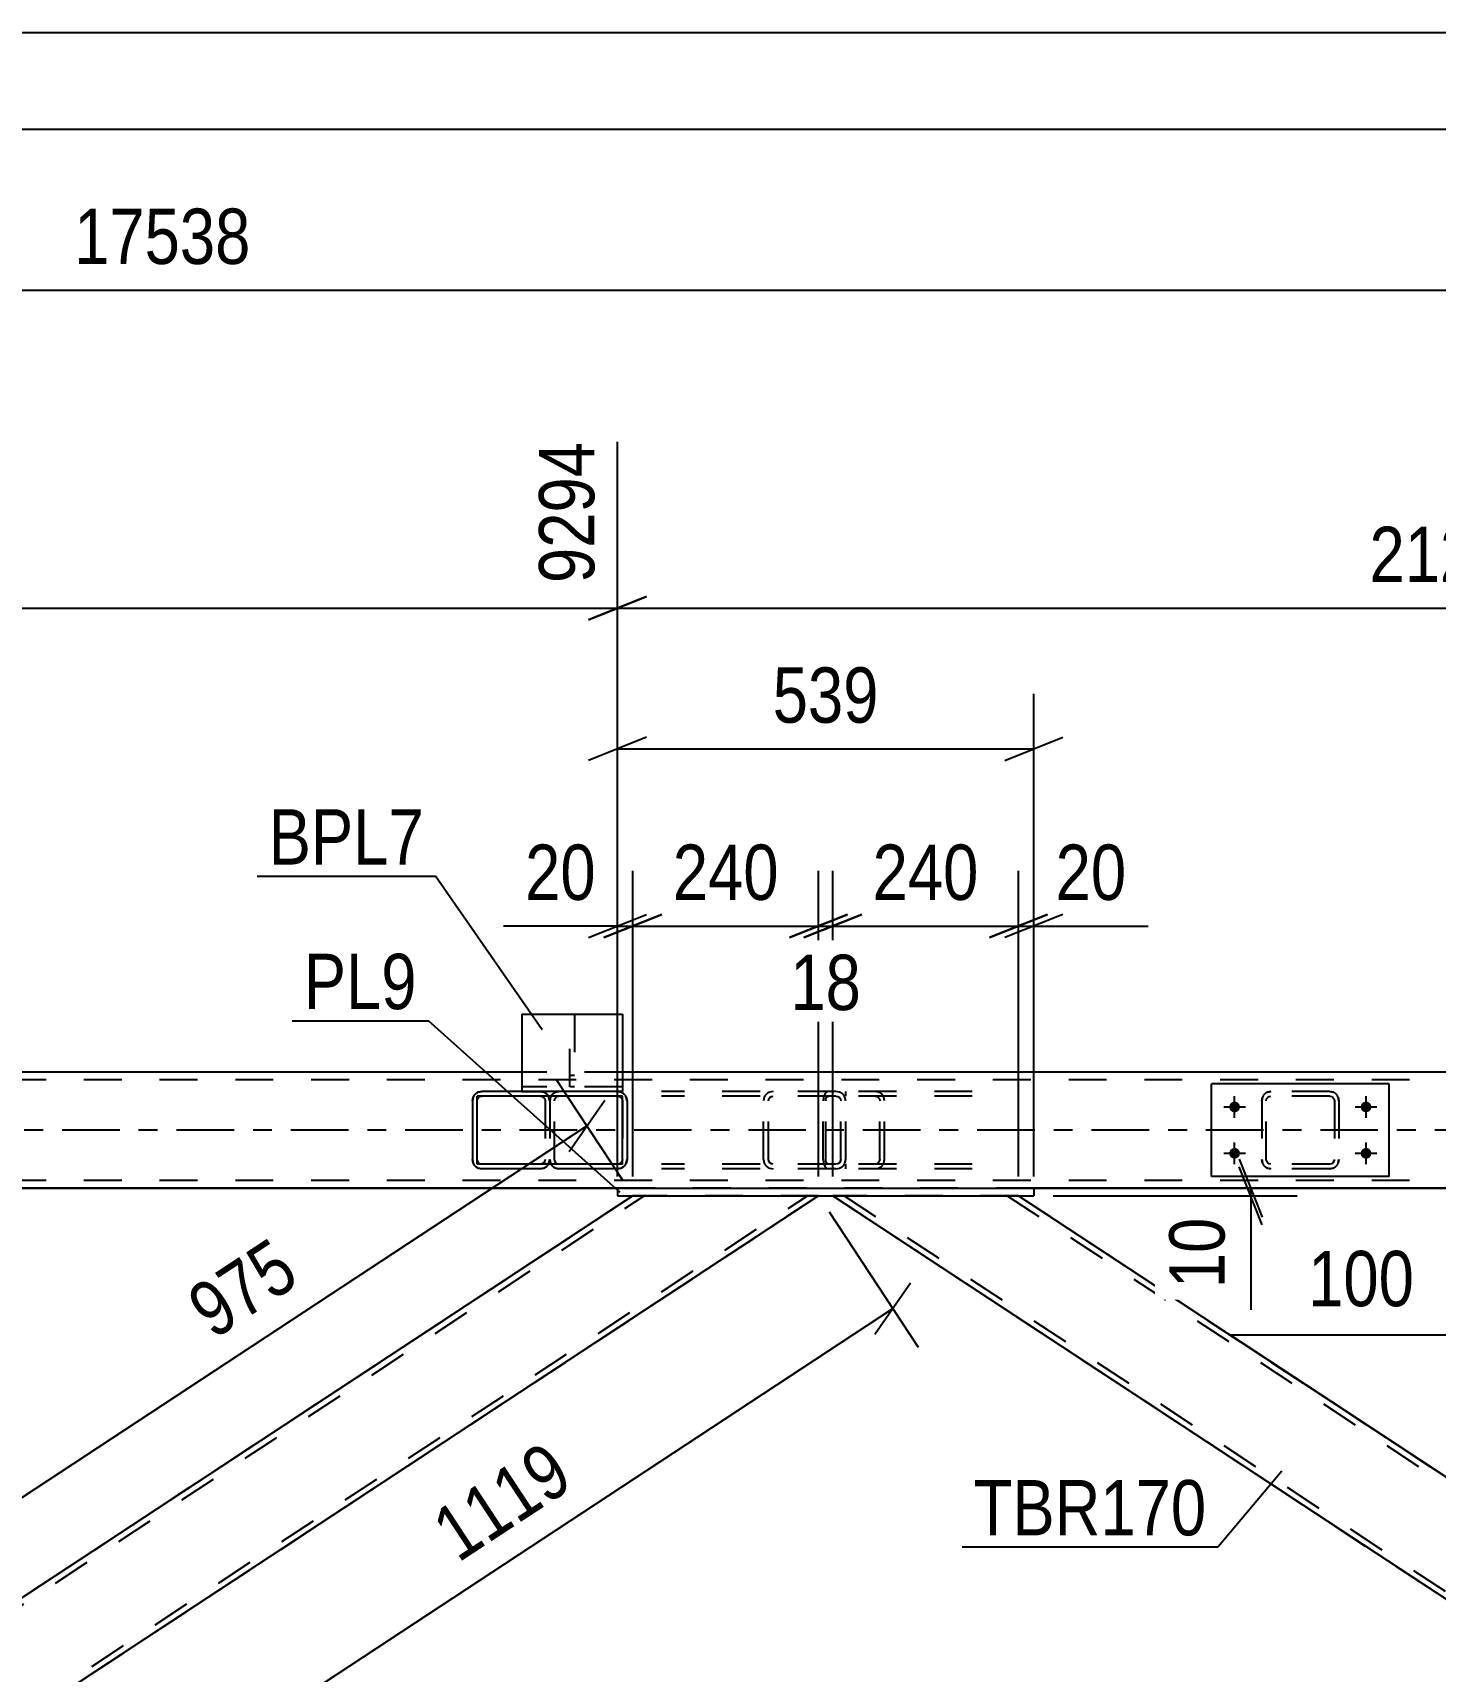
# Model space of a CAD drawing. Header units: millimetres. Extents: x -851 to 338, y -786 to 55.
# Drawn here: x -469.1 to -396.5, y -29.9 to 54.9 of the extents above; entities that cross this region are included whole.
import ezdxf

# ---------------------------------------------------------------- set-up
doc = ezdxf.new("R2010")
doc.units = ezdxf.units.MM
doc.linetypes.add('DXK_LINE_DOT2', pattern=[3.9198, 1.9599, -1.9599])
doc.linetypes.add('DXK_LINE_DOT3', pattern=[5.9187, 2.979, -0.9799, 0.9799, -0.9799])
doc.styles.add('Arial Narrow', font='ARIALN.TTF', dxfattribs={"height": 0.2})

# ---------------------------------------------------------------- blocks, each defined once
blk = doc.blocks.new('Unknown-232933133-1133')
at = {"color": 5, "linetype": 'Continuous'}
for p, q in [((338.082, 54.889), (-850.918, 54.889)), ((333.082, 49.889), (-845.918, 49.889))]:
    blk.add_line(p, q, dxfattribs=at)
blk = doc.blocks.new('Part-232933133-4847 - 4785')
at = {"color": 7, "linetype": 'DXK_LINE_DOT2'}
for p, q in [((-352.877, -5.295), (-429.193, -55.494)), ((-428.611, -55.494), (-352.295, -5.295)), ((-428.611, -55.494), (-352.295, -5.295)), ((-420.167, -55.494), (-343.852, -5.295)), ((-420.167, -55.494), (-343.852, -5.295)), ((-343.269, -5.295), (-419.585, -55.494)), ((-343.269, -5.295), (-352.877, -5.295)), ((-343.269, -5.295), (-343.269, -5.295)), ((-385.471, -26.734), (-390.275, -29.894)), ((-380.667, -29.894), (-385.471, -33.054)), ((-428.039, -54.734), (-429.193, -55.494)), ((-429.193, -55.494), (-429.193, -55.494)), ((-429.193, -55.494), (-419.585, -55.494))]:
    blk.add_line(p, q, dxfattribs=at)
at = {"color": 2, "linetype": 'Continuous'}
for p, q in [((-352.877, -5.295), (-385.471, -26.734)), ((-343.269, -5.295), (-380.667, -29.894)), ((-390.275, -29.894), (-428.039, -54.734)), ((-385.471, -33.054), (-419.585, -55.494))]:
    blk.add_line(p, q, dxfattribs=at)
blk = doc.blocks.new('Part-232933133-4960 - 4785')
at = {"color": 2, "linetype": 'Continuous'}
for p, q in [((-443.755, 1.105), (-642.877, 1.105)), ((-290.513, 1.105), (-438.555, 1.105)), ((-438.811, -4.895), (-502.4, -4.895)), ((-353.677, -4.895), (-417.266, -4.895))]:
    blk.add_line(p, q, dxfattribs=at)
at = {"color": 7, "linetype": 'DXK_LINE_DOT2'}
for p, q in [((-438.555, 1.105), (-443.755, 1.105)), ((-150.879, 0.705), (-810.56, 0.705)), ((-150.879, -4.495), (-810.56, -4.495)), ((-417.266, -4.895), (-438.811, -4.895))]:
    blk.add_line(p, q, dxfattribs=at)
at = {"color": 7, "linetype": 'DXK_LINE_DOT3'}
blk.add_line((-150.879, -1.895), (-810.56, -1.895), dxfattribs=at)
blk = doc.blocks.new('Part-232933133-4857 - 4785')
at = {"color": 7, "linetype": 'DXK_LINE_DOT2'}
for p, q in [((-438.011, -5.295), (-514.327, -55.494)), ((-513.745, -55.494), (-437.429, -5.295)), ((-513.745, -55.494), (-437.429, -5.295)), ((-505.301, -55.494), (-428.986, -5.295)), ((-505.301, -55.494), (-428.986, -5.295)), ((-428.404, -5.295), (-504.719, -55.494)), ((-428.404, -5.295), (-438.011, -5.295)), ((-428.404, -5.295), (-428.404, -5.295)), ((-470.606, -26.734), (-475.41, -29.894)), ((-465.802, -29.894), (-470.606, -33.054)), ((-513.173, -54.734), (-514.327, -55.494)), ((-514.327, -55.494), (-514.327, -55.494)), ((-514.327, -55.494), (-504.719, -55.494))]:
    blk.add_line(p, q, dxfattribs=at)
at = {"color": 2, "linetype": 'Continuous'}
for p, q in [((-438.011, -5.295), (-470.606, -26.734)), ((-428.404, -5.295), (-465.802, -29.894)), ((-475.41, -29.894), (-513.173, -54.734)), ((-470.606, -33.054), (-504.719, -55.494))]:
    blk.add_line(p, q, dxfattribs=at)
blk = doc.blocks.new('Part-232933133-4911 - 4785')
at = {"color": 7, "linetype": 'DXK_LINE_DOT2'}
for p, q in [((-428.003, 0.069), (-428.09, -0.035)), ((-427.9, 0.105), (-428.003, 0.069)), ((-420.457, 0.105), (-427.9, 0.105)), ((-427.002, -0.135), (-427.002, 0.105)), ((-425.3, 0.069), (-425.493, 0.105)), ((-428.148, -0.191), (-428.169, -0.375)), ((-428.169, -3.415), (-428.169, -0.375)), ((-428.09, -0.035), (-428.148, -0.191)), ((-428.034, -0.375), (-428.024, -0.283)), ((-428.034, -3.415), (-428.034, -0.375)), ((-428.024, -0.283), (-427.995, -0.205)), ((-427.995, -0.205), (-427.951, -0.153)), ((-427.951, -0.153), (-427.9, -0.135)), ((-420.457, -0.135), (-427.9, -0.135)), ((-425.493, -0.135), (-425.396, -0.153)), ((-425.396, -0.153), (-425.315, -0.205)), ((-425.315, -0.205), (-425.26, -0.283)), ((-425.26, -0.283), (-425.241, -0.375)), ((-425.241, -3.415), (-425.241, -0.375)), ((-424.989, -0.375), (-425.027, -0.191)), ((-424.989, -3.415), (-424.989, -0.375)), ((-428.169, -3.415), (-428.148, -3.598)), ((-428.148, -3.598), (-428.09, -3.754)), ((-428.09, -3.754), (-428.003, -3.858)), ((-428.024, -3.506), (-428.034, -3.415)), ((-427.995, -3.584), (-428.024, -3.506)), ((-428.003, -3.858), (-427.9, -3.895)), ((-427.951, -3.636), (-427.995, -3.584)), ((-427.9, -3.655), (-427.951, -3.636)), ((-420.457, -3.655), (-427.9, -3.655)), ((-420.457, -3.895), (-427.9, -3.895)), ((-427.002, -3.895), (-427.002, -3.655)), ((-425.396, -3.636), (-425.493, -3.655)), ((-425.493, -3.895), (-425.3, -3.858)), ((-425.315, -3.584), (-425.396, -3.636)), ((-425.26, -3.506), (-425.315, -3.584)), ((-425.241, -3.415), (-425.26, -3.506)), ((-425.027, -3.598), (-424.989, -3.415))]:
    blk.add_line(p, q, dxfattribs=at)
for centre, start, end in [((-425.478, -0.39), 23.89514, 68.84869), ((-425.478, -3.399), 291.15131, 336.10486)]:
    blk.add_arc(centre, 0.492, start, end, dxfattribs=at)
blk = doc.blocks.new('Part-232933133-4917 - 4785')
at = {"color": 7, "linetype": 'DXK_LINE_DOT2'}
for p, q in [((-427.513, 0.105), (-436.528, 0.105)), ((-430.748, 0.105), (-430.944, 0.069)), ((-427.318, 0.069), (-427.513, 0.105)), ((-427.513, -0.135), (-436.528, -0.135)), ((-431.22, -0.191), (-431.259, -0.375)), ((-431.259, -3.415), (-431.259, -0.375)), ((-431.004, -0.375), (-430.984, -0.283)), ((-431.004, -3.415), (-431.004, -0.375)), ((-430.984, -0.283), (-430.929, -0.205)), ((-430.929, -0.205), (-430.846, -0.153)), ((-430.846, -0.153), (-430.748, -0.135)), ((-427.513, -0.135), (-427.415, -0.153)), ((-427.415, -0.153), (-427.332, -0.205)), ((-427.332, -0.205), (-427.277, -0.283)), ((-427.277, -0.283), (-427.258, -0.375)), ((-427.258, -3.415), (-427.258, -0.375)), ((-427.002, -0.375), (-427.041, -0.191)), ((-427.002, -3.415), (-427.002, -0.375)), ((-427.513, -3.655), (-436.528, -3.655)), ((-427.513, -3.895), (-436.528, -3.895)), ((-431.259, -3.415), (-431.22, -3.598)), ((-430.984, -3.506), (-431.004, -3.415)), ((-430.929, -3.584), (-430.984, -3.506)), ((-430.944, -3.858), (-430.748, -3.895)), ((-430.846, -3.636), (-430.929, -3.584)), ((-430.748, -3.655), (-430.846, -3.636)), ((-427.415, -3.636), (-427.513, -3.655)), ((-427.513, -3.895), (-427.318, -3.858)), ((-427.332, -3.584), (-427.415, -3.636)), ((-427.277, -3.506), (-427.332, -3.584)), ((-427.258, -3.415), (-427.277, -3.506)), ((-427.041, -3.598), (-427.002, -3.415))]:
    blk.add_line(p, q, dxfattribs=at)
for centre, start, end in [((-430.768, -0.395), 110.75832, 155.68004), ((-427.494, -0.395), 24.31996, 69.24168), ((-430.768, -3.394), 204.31996, 249.24168), ((-427.494, -3.394), 290.75832, 335.68004)]:
    blk.add_arc(centre, 0.496, start, end, dxfattribs=at)
blk = doc.blocks.new('Part-232933133-59331 - 4785')
at = {"color": 7, "linetype": 'DXK_LINE_DOT2'}
for p, q in [((-441.273, 0.345), (-441.273, 4.105)), ((-441.273, 4.105), (-441.033, 4.105)), ((-441.033, 4.105), (-441.033, 0.345)), ((-441.273, 0.945), (-441.033, 0.945)), ((-441.033, 0.345), (-441.273, 0.345))]:
    blk.add_line(p, q, dxfattribs=at)
blk = doc.blocks.new('Part-232933133-5007 - 4785')
at = {"color": 2, "linetype": 'Continuous'}
for p, q in [((-427.674, -5.295), (-390.275, -29.894)), ((-418.066, -5.295), (-385.471, -26.734)), ((-390.275, -29.894), (-386.054, -27.117)), ((-386.054, -27.117), (-385.471, -26.734)), ((-385.471, -26.734), (-385.471, -26.734)), ((-390.275, -29.894), (-390.275, -29.894))]:
    blk.add_line(p, q, dxfattribs=at)
at = {"color": 7, "linetype": 'DXK_LINE_DOT2'}
for p, q in [((-390.275, -29.894), (-427.674, -5.295)), ((-427.674, -5.295), (-427.674, -5.295)), ((-418.066, -5.295), (-427.674, -5.295)), ((-427.091, -5.295), (-389.984, -29.703)), ((-427.091, -5.295), (-389.984, -29.703)), ((-418.648, -5.295), (-385.763, -26.926)), ((-418.648, -5.295), (-385.763, -26.926)), ((-418.066, -5.295), (-385.471, -26.734)), ((-385.516, -26.764), (-386.054, -27.117)), ((-385.763, -26.926), (-385.763, -26.926)), ((-389.693, -29.511), (-389.693, -29.511)), ((-389.693, -29.511), (-389.693, -29.511)), ((-390.275, -29.894), (-390.275, -29.894)), ((-389.984, -29.703), (-389.962, -29.688)), ((-389.984, -29.703), (-389.984, -29.703))]:
    blk.add_line(p, q, dxfattribs=at)
blk = doc.blocks.new('Part-232933133-5044 - 4785')
at = {"color": 2, "linetype": 'Continuous'}
for p, q in [((-438.811, -4.895), (-438.811, -5.295)), ((-438.811, -4.895), (-417.266, -4.895)), ((-417.266, -4.895), (-417.266, -5.295)), ((-438.811, -5.295), (-417.266, -5.295))]:
    blk.add_line(p, q, dxfattribs=at)
blk = doc.blocks.new('Part-232933133-59330 - 4785')
at = {"color": 2, "linetype": 'Continuous'}
for p, q in [((-443.755, 4.105), (-438.555, 4.105)), ((-443.755, 4.105), (-443.755, 0.105)), ((-438.555, 4.105), (-438.555, 0.105)), ((-441.839, 0.105), (-442.799, 0.105)), ((-438.555, 0.105), (-438.799, 0.105))]:
    blk.add_line(p, q, dxfattribs=at)
at = {"color": 7, "linetype": 'DXK_LINE_DOT2'}
for p, q in [((-438.555, 0.345), (-443.755, 0.345)), ((-443.755, 0.105), (-443.755, 0.125)), ((-443.755, 0.105), (-442.799, 0.105)), ((-438.799, 0.105), (-441.839, 0.105)), ((-438.555, 0.125), (-438.555, 0.105))]:
    blk.add_line(p, q, dxfattribs=at)
blk = doc.blocks.new('Part-232933133-59267 - 4785')
at = {"color": 7, "linetype": 'DXK_LINE_DOT2'}
for p, q in [((-405.183, 0.069), (-404.999, 0.105)), ((-404.999, 0.105), (-405.183, 0.069)), ((-401.959, 0.105), (-404.999, 0.105)), ((-401.959, 0.105), (-401.776, 0.069)), ((-401.776, 0.069), (-401.959, 0.105)), ((-405.479, -0.375), (-405.443, -0.191)), ((-405.443, -0.191), (-405.479, -0.375)), ((-405.479, -0.375), (-405.479, -3.415)), ((-405.239, -0.375), (-405.221, -0.283)), ((-405.239, -3.415), (-405.239, -0.375)), ((-405.221, -0.283), (-405.169, -0.205)), ((-405.169, -0.205), (-405.091, -0.153)), ((-405.091, -0.153), (-404.999, -0.135)), ((-401.959, -0.135), (-404.999, -0.135)), ((-401.959, -0.135), (-401.867, -0.153)), ((-401.867, -0.153), (-401.79, -0.205)), ((-401.79, -0.205), (-401.737, -0.283)), ((-401.737, -0.283), (-401.719, -0.375)), ((-401.719, -0.375), (-401.719, -3.415)), ((-401.516, -0.191), (-401.479, -0.375)), ((-401.479, -0.375), (-401.516, -0.191)), ((-401.479, -0.375), (-401.479, -3.415)), ((-405.443, -3.598), (-405.479, -3.415)), ((-405.479, -3.415), (-405.443, -3.598)), ((-405.221, -3.506), (-405.239, -3.415)), ((-405.169, -3.584), (-405.221, -3.506)), ((-404.999, -3.895), (-405.183, -3.858)), ((-405.183, -3.858), (-404.999, -3.895)), ((-405.091, -3.636), (-405.169, -3.584)), ((-404.999, -3.655), (-405.091, -3.636)), ((-401.959, -3.655), (-404.999, -3.655)), ((-401.959, -3.895), (-404.999, -3.895)), ((-401.867, -3.636), (-401.959, -3.655)), ((-401.776, -3.858), (-401.959, -3.895)), ((-401.959, -3.895), (-401.776, -3.858)), ((-401.79, -3.584), (-401.867, -3.636)), ((-401.737, -3.506), (-401.79, -3.584)), ((-401.719, -3.415), (-401.737, -3.506)), ((-401.479, -3.415), (-401.516, -3.598)), ((-401.516, -3.598), (-401.479, -3.415))]:
    blk.add_line(p, q, dxfattribs=at)
at = {"color": 7, "linetype": 'DXK_LINE_DOT3'}
blk.add_line((-403.479, -1.895), (-403.479, -1.895), dxfattribs=at)
at = {"color": 7, "linetype": 'DXK_LINE_DOT2'}
for centre, start, end in [((-404.999, -0.375), 112.5, 157.5), ((-404.999, -0.375), 112.5, 157.5), ((-401.959, -0.375), 22.5, 67.5), ((-401.959, -0.375), 22.5, 67.5), ((-404.999, -3.415), 202.5, 247.5), ((-404.999, -3.415), 202.5, 247.5), ((-401.959, -3.415), 292.5, 337.5), ((-401.959, -3.415), 292.5, 337.5)]:
    blk.add_arc(centre, 0.48, start, end, dxfattribs=at)
blk = doc.blocks.new('Part-232933133-59268 - 4785')
at = {"color": 2, "linetype": 'Continuous'}
for p, q in [((-398.879, 0.505), (-408.079, 0.505)), ((-408.079, -4.295), (-408.079, 0.505)), ((-398.879, -4.295), (-398.879, 0.505)), ((-398.879, -4.295), (-408.079, -4.295))]:
    blk.add_line(p, q, dxfattribs=at)
blk = doc.blocks.new('Part-232933133-59271 - 4785')
at = {"color": 2, "linetype": 'Continuous'}
for p, q in [((-445.839, 0.105), (-446.023, 0.069)), ((-442.799, 0.105), (-445.839, 0.105)), ((-442.616, 0.069), (-442.799, 0.105)), ((-446.283, -0.191), (-446.319, -0.375)), ((-446.319, -0.375), (-446.319, -3.415)), ((-446.319, -3.415), (-446.283, -3.598)), ((-446.023, -3.858), (-445.839, -3.895)), ((-442.799, -3.895), (-445.839, -3.895)), ((-442.799, -3.895), (-442.616, -3.858))]:
    blk.add_line(p, q, dxfattribs=at)
at = {"color": 7, "linetype": 'DXK_LINE_DOT2'}
for p, q in [((-446.023, 0.069), (-445.839, 0.105)), ((-442.799, 0.105), (-442.616, 0.069)), ((-446.319, -0.375), (-446.283, -0.191)), ((-446.079, -0.375), (-446.061, -0.283)), ((-446.079, -3.415), (-446.079, -0.375)), ((-446.061, -0.283), (-446.009, -0.205)), ((-446.009, -0.205), (-445.931, -0.153)), ((-445.931, -0.153), (-445.839, -0.135)), ((-442.799, -0.135), (-445.839, -0.135)), ((-442.799, -0.135), (-442.707, -0.153)), ((-442.707, -0.153), (-442.63, -0.205)), ((-442.63, -0.205), (-442.577, -0.283)), ((-442.577, -0.283), (-442.559, -0.375)), ((-442.559, -0.375), (-442.559, -3.415)), ((-442.356, -0.191), (-442.319, -0.375)), ((-442.319, -0.375), (-442.356, -0.191)), ((-442.319, -0.375), (-442.319, -3.415)), ((-446.283, -3.598), (-446.319, -3.415)), ((-446.061, -3.506), (-446.079, -3.415)), ((-446.009, -3.584), (-446.061, -3.506)), ((-445.839, -3.895), (-446.023, -3.858)), ((-445.931, -3.636), (-446.009, -3.584)), ((-445.839, -3.655), (-445.931, -3.636)), ((-442.799, -3.655), (-445.839, -3.655)), ((-442.707, -3.636), (-442.799, -3.655)), ((-442.616, -3.858), (-442.799, -3.895)), ((-442.63, -3.584), (-442.707, -3.636)), ((-442.577, -3.506), (-442.63, -3.584)), ((-442.559, -3.415), (-442.577, -3.506)), ((-442.319, -3.415), (-442.356, -3.598)), ((-442.356, -3.598), (-442.319, -3.415))]:
    blk.add_line(p, q, dxfattribs=at)
at = {"color": 2, "linetype": 'Continuous'}
for centre, start, end in [((-445.839, -0.375), 112.5, 157.5), ((-442.799, -0.375), 30.59889, 67.5), ((-445.839, -3.415), 202.5, 247.5), ((-442.799, -3.415), 292.5, 329.40111)]:
    blk.add_arc(centre, 0.48, start, end, dxfattribs=at)
at = {"color": 7, "linetype": 'DXK_LINE_DOT2'}
for centre, start, end in [((-445.839, -0.375), 112.5, 157.5), ((-442.799, -0.375), 22.5, 67.5), ((-442.799, -0.375), 22.5, 30.59889), ((-445.839, -3.415), 202.5, 247.5), ((-442.799, -3.415), 292.5, 337.5), ((-442.799, -3.415), 329.40111, 337.5)]:
    blk.add_arc(centre, 0.48, start, end, dxfattribs=at)
blk = doc.blocks.new('Part-232933133-59316 - 4785')
at = {"color": 2, "linetype": 'Continuous'}
for p, q in [((-441.839, 0.105), (-442.023, 0.069)), ((-438.799, 0.105), (-441.839, 0.105)), ((-438.616, 0.069), (-438.799, 0.105)), ((-438.319, -0.375), (-438.356, -0.191)), ((-438.319, -0.375), (-438.319, -3.415)), ((-442.023, -3.858), (-441.839, -3.895)), ((-438.799, -3.895), (-441.839, -3.895)), ((-438.799, -3.895), (-438.616, -3.858)), ((-438.356, -3.598), (-438.319, -3.415))]:
    blk.add_line(p, q, dxfattribs=at)
at = {"color": 7, "linetype": 'DXK_LINE_DOT2'}
for p, q in [((-442.023, 0.069), (-441.839, 0.105)), ((-438.799, 0.105), (-438.616, 0.069)), ((-442.319, -0.375), (-442.283, -0.191)), ((-442.283, -0.191), (-442.319, -0.375)), ((-442.319, -0.375), (-442.319, -3.415)), ((-442.079, -0.375), (-442.061, -0.283)), ((-442.079, -3.415), (-442.079, -0.375)), ((-442.061, -0.283), (-442.009, -0.205)), ((-442.009, -0.205), (-441.931, -0.153)), ((-441.931, -0.153), (-441.839, -0.135)), ((-438.799, -0.135), (-441.839, -0.135)), ((-438.799, -0.135), (-438.707, -0.153)), ((-438.707, -0.153), (-438.63, -0.205)), ((-438.63, -0.205), (-438.577, -0.283)), ((-438.577, -0.283), (-438.559, -0.375)), ((-438.559, -0.375), (-438.559, -3.415)), ((-438.356, -0.191), (-438.319, -0.375)), ((-442.283, -3.598), (-442.319, -3.415)), ((-442.319, -3.415), (-442.283, -3.598)), ((-442.061, -3.506), (-442.079, -3.415)), ((-442.009, -3.584), (-442.061, -3.506)), ((-441.839, -3.895), (-442.023, -3.858)), ((-441.931, -3.636), (-442.009, -3.584)), ((-441.839, -3.655), (-441.931, -3.636)), ((-438.799, -3.655), (-441.839, -3.655)), ((-438.707, -3.636), (-438.799, -3.655)), ((-438.616, -3.858), (-438.799, -3.895)), ((-438.63, -3.584), (-438.707, -3.636)), ((-438.577, -3.506), (-438.63, -3.584)), ((-438.559, -3.415), (-438.577, -3.506)), ((-438.319, -3.415), (-438.356, -3.598))]:
    blk.add_line(p, q, dxfattribs=at)
at = {"color": 7, "linetype": 'DXK_LINE_DOT3'}
blk.add_line((-440.319, -1.895), (-440.319, -1.895), dxfattribs=at)
at = {"color": 7, "linetype": 'DXK_LINE_DOT2'}
for centre, start, end in [((-441.839, -0.375), 112.5, 157.5), ((-438.799, -0.375), 22.5, 67.5), ((-441.839, -0.375), 149.40109, 157.5), ((-441.839, -3.415), 202.5, 247.5), ((-441.839, -3.415), 202.5, 210.59888), ((-438.799, -3.415), 292.5, 337.5)]:
    blk.add_arc(centre, 0.48, start, end, dxfattribs=at)
at = {"color": 2, "linetype": 'Continuous'}
for centre, start, end in [((-441.839, -0.375), 112.5, 149.40109), ((-438.799, -0.375), 22.5, 67.5), ((-441.839, -3.415), 210.59888, 247.5), ((-438.799, -3.415), 292.5, 337.5)]:
    blk.add_arc(centre, 0.48, start, end, dxfattribs=at)
blk = doc.blocks.new('Part-232933133-59329 - 4785')
at = {"color": 2, "linetype": 'Continuous'}
for p, q in [((-438.559, -0.135), (-446.079, -0.135)), ((-446.079, -3.655), (-446.079, -0.135)), ((-438.559, -3.655), (-438.559, -0.135)), ((-438.559, -3.655), (-446.079, -3.655))]:
    blk.add_line(p, q, dxfattribs=at)
blk = doc.blocks.new('Bolt-232933133-59350 - 4785')
at = {"linetype": 'Continuous'}
for points in [[(-406.879, -0.415, -1), (-406.879, -0.975, -1)], [(-400.079, -0.415, -1), (-400.079, -0.975, -1)], [(-406.879, -2.815, -1), (-406.879, -3.375, -1)], [(-400.079, -2.815, -1), (-400.079, -3.375, -1)]]:
    blk.add_hatch(color=1, dxfattribs=at).paths.add_polyline_path(points)
at = {"color": 1, "linetype": 'Continuous'}
for p, q in [((-407.439, -0.695), (-406.319, -0.695)), ((-406.879, -1.255), (-406.879, -0.135)), ((-400.639, -0.695), (-399.519, -0.695)), ((-400.079, -1.255), (-400.079, -0.135)), ((-406.879, -3.655), (-406.879, -2.535)), ((-400.079, -3.655), (-400.079, -2.535)), ((-407.439, -3.095), (-406.319, -3.095)), ((-400.639, -3.095), (-399.519, -3.095))]:
    blk.add_line(p, q, dxfattribs=at)
blk = doc.blocks.new('StraightDimension-232933133-6614 - 4785')
at = {"color": 7, "linetype": 'Continuous'}
for p, q in [((-427.674, -4.295), (-427.674, 11.518)), ((-418.066, -4.295), (-418.066, 11.518)), ((-429.174, 8.068), (-426.174, 9.268)), ((-427.674, 8.668), (-418.066, 8.668)), ((-416.566, 9.268), (-419.566, 8.068))]:
    blk.add_line(p, q, dxfattribs=at)
at = {"color": 0}
blk.add_wipeout([(-419.527, 9.418), (-419.527, 13.618), (-426.212, 13.618), (-426.212, 9.418)], dxfattribs=at)
at = {"color": 3, "style": 'Arial Narrow'}
blk.add_text('240', height=2.8633, dxfattribs=at).set_placement((-425.612, 10.018))
blk = doc.blocks.new('StraightDimension-232933133-5989 - 4785')
at = {"color": 7, "linetype": 'Continuous'}
for p, q in [((-406.647, -3.395), (-405.447, -6.395)), ((-405.447, -6.795), (-406.647, -3.795)), ((-416.266, -4.895), (-403.647, -4.895)), ((-406.047, -5.295), (-406.047, -4.895)), ((-416.266, -5.295), (-403.647, -5.295)), ((-406.047, -5.295), (-406.047, -11.201)), ((-406.047, -5.295), (-406.047, -11.201))]:
    blk.add_line(p, q, dxfattribs=at)
at = {"color": 0}
blk.add_wipeout([(-406.797, -5.82), (-410.997, -5.82), (-410.997, -10.676), (-406.797, -10.676)], dxfattribs=at)
at = {"color": 3, "style": 'Arial Narrow'}
blk.add_text('10', height=2.8633, rotation=90.00021, dxfattribs=at).set_placement((-407.397, -10.076))
blk = doc.blocks.new('StraightDimension-232933133-6754 - 4785')
at = {"color": 7, "linetype": 'Continuous'}
for p, q in [((-438.811, -3.895), (-438.811, 20.687)), ((-417.266, -3.895), (-417.266, 20.687)), ((-437.311, 18.437), (-440.311, 17.237)), ((-438.811, 17.837), (-417.266, 17.837)), ((-418.766, 17.237), (-415.766, 18.437))]:
    blk.add_line(p, q, dxfattribs=at)
at = {"color": 0}
blk.add_wipeout([(-424.696, 18.587), (-424.696, 22.787), (-431.381, 22.787), (-431.381, 18.587)], dxfattribs=at)
at = {"color": 3, "style": 'Arial Narrow'}
blk.add_text('539', height=2.8633, dxfattribs=at).set_placement((-430.781, 19.187))
blk = doc.blocks.new('StraightDimension-232933133-70582 - 4785')
at = {"color": 7, "linetype": 'Continuous'}
blk.add_line((-811.36, 41.577), (-113.359, 41.577), dxfattribs=at)
at = {"color": 0}
blk.add_wipeout([(-457.189, 42.327), (-457.189, 46.527), (-467.529, 46.527), (-467.529, 42.327)], dxfattribs=at)
at = {"color": 3, "style": 'Arial Narrow'}
blk.add_text('17538', height=2.8633, dxfattribs=at).set_placement((-466.929, 42.927))
blk = doc.blocks.new('StraightDimension-232933133-51837 - 4785')
at = {"color": 7, "linetype": 'Continuous'}
for p, q in [((-353.677, -3.895), (-353.677, 35.556)), ((-438.811, -3.895), (-438.811, 33.728)), ((-437.311, 25.715), (-440.311, 24.515)), ((-355.177, 24.515), (-352.177, 25.715)), ((-438.811, 25.115), (-353.677, 25.115))]:
    blk.add_line(p, q, dxfattribs=at)
at = {"color": 0}
blk.add_wipeout([(-391.988, 25.865), (-391.988, 30.065), (-400.501, 30.065), (-400.501, 25.865)], dxfattribs=at)
at = {"color": 3, "style": 'Arial Narrow'}
blk.add_text('2128', height=2.8633, dxfattribs=at).set_placement((-399.901, 26.465))
at = {"color": 0, "linetype": 'Continuous'}
blk.add_wipeout([(-354.277, 36.156), (-358.477, 36.156), (-358.477, 25.815), (-354.277, 25.815)], dxfattribs=at)
at = {"color": 3, "linetype": 'Continuous', "style": 'Arial Narrow'}
blk.add_text('11422', height=2.8633, rotation=90.00021, dxfattribs=at).set_placement((-354.877, 26.415))
blk = doc.blocks.new('StraightDimension-232933133-5455 - 4785')
at = {"color": 7, "linetype": 'Continuous'}
for p, q in [((-438.561, -4.459), (-441.962, 0.711)), ((-441.319, -2.995), (-439.472, -0.344)), ((-472.99, -23.11), (-440.396, -1.67)), ((-471.155, -25.899), (-474.556, -20.729)), ((-472.066, -21.784), (-473.913, -24.435))]:
    blk.add_line(p, q, dxfattribs=at)
at = {"color": 0}
blk.add_wipeout([(-454.313, -9.927), (-456.621, -6.418), (-462.205, -10.091), (-459.897, -13.6)], dxfattribs=at)
at = {"color": 3, "style": 'Arial Narrow'}
blk.add_text('975', height=2.8633, rotation=33.33468, dxfattribs=at).set_placement((-459.726, -12.769))
blk = doc.blocks.new('StraightDimension-232933133-5521 - 4785')
at = {"color": 7, "linetype": 'Continuous'}
for p, q in [((-427.854, -6.13), (-423.25, -13.13)), ((-425.492, -12.45), (-423.645, -9.799)), ((-461.967, -35.724), (-424.569, -11.125)), ((-465.252, -30.73), (-460.648, -37.729)), ((-461.043, -34.399), (-462.89, -37.05))]:
    blk.add_line(p, q, dxfattribs=at)
at = {"color": 0}
blk.add_wipeout([(-440.124, -20.459), (-442.432, -16.95), (-449.544, -21.628), (-447.236, -25.137)], dxfattribs=at)
at = {"color": 3, "style": 'Arial Narrow'}
blk.add_text('1119', height=2.8633, rotation=33.33468, dxfattribs=at).set_placement((-447.064, -24.306))
blk = doc.blocks.new('StraightDimension-232933133-6199 - 4785')
at = {"color": 7, "linetype": 'Continuous'}
blk.add_line((-515.102, -4.895), (-137.972, -4.895), dxfattribs=at)
blk = doc.blocks.new('StraightDimension-232933133-6622 - 4785')
at = {"color": 7, "linetype": 'Continuous'}
for p, q in [((-418.066, -4.295), (-418.066, 11.518)), ((-417.266, -4.295), (-417.266, 11.518)), ((-419.566, 8.068), (-416.566, 9.268)), ((-415.766, 9.268), (-418.766, 8.068)), ((-418.066, 8.668), (-417.266, 8.668)), ((-417.266, 8.668), (-411.359, 8.668)), ((-417.266, 8.668), (-411.359, 8.668))]:
    blk.add_line(p, q, dxfattribs=at)
at = {"color": 0}
blk.add_wipeout([(-411.884, 9.418), (-411.884, 13.618), (-416.741, 13.618), (-416.741, 9.418)], dxfattribs=at)
at = {"color": 3, "style": 'Arial Narrow'}
blk.add_text('20', height=2.8633, dxfattribs=at).set_placement((-416.141, 10.018))
blk = doc.blocks.new('StraightDimension-232933133-6630 - 4785')
at = {"color": 7, "linetype": 'Continuous'}
for p, q in [((-438.011, -4.295), (-438.011, 11.518)), ((-428.404, -4.295), (-428.404, 11.518)), ((-439.511, 8.068), (-436.511, 9.268)), ((-438.011, 8.668), (-428.404, 8.668)), ((-426.904, 9.268), (-429.904, 8.068))]:
    blk.add_line(p, q, dxfattribs=at)
at = {"color": 0}
blk.add_wipeout([(-429.865, 9.418), (-429.865, 13.618), (-436.55, 13.618), (-436.55, 9.418)], dxfattribs=at)
at = {"color": 3, "style": 'Arial Narrow'}
blk.add_text('240', height=2.8633, dxfattribs=at).set_placement((-435.95, 10.018))
blk = doc.blocks.new('StraightDimension-232933133-6638 - 4785')
at = {"color": 7, "linetype": 'Continuous'}
for p, q in [((-428.404, -4.295), (-428.404, 11.068)), ((-427.674, -4.295), (-427.674, 11.068)), ((-429.904, 8.068), (-426.904, 9.268)), ((-426.174, 9.268), (-429.174, 8.068)), ((-428.404, 8.668), (-427.674, 8.668))]:
    blk.add_line(p, q, dxfattribs=at)
at = {"color": 0}
blk.add_wipeout([(-425.61, 3.718), (-425.61, 7.918), (-430.467, 7.918), (-430.467, 3.718)], dxfattribs=at)
at = {"color": 3, "style": 'Arial Narrow'}
blk.add_text('18', height=2.8633, dxfattribs=at).set_placement((-429.867, 4.318))
blk = doc.blocks.new('StraightDimension-232933133-6648 - 4785')
at = {"color": 7, "linetype": 'Continuous'}
for p, q in [((-438.811, -4.295), (-438.811, 11.518)), ((-438.011, -4.295), (-438.011, 11.518)), ((-438.811, 8.668), (-444.718, 8.668)), ((-438.811, 8.668), (-444.718, 8.668)), ((-440.311, 8.068), (-437.311, 9.268)), ((-436.511, 9.268), (-439.511, 8.068)), ((-438.811, 8.668), (-438.011, 8.668))]:
    blk.add_line(p, q, dxfattribs=at)
at = {"color": 0}
blk.add_wipeout([(-439.336, 9.418), (-439.336, 13.618), (-444.193, 13.618), (-444.193, 9.418)], dxfattribs=at)
at = {"color": 3, "style": 'Arial Narrow'}
blk.add_text('20', height=2.8633, dxfattribs=at).set_placement((-443.593, 10.018))
blk = doc.blocks.new('AngleDimension-232933133-25334 - 4785')
at = {"color": 7, "linetype": 'Continuous'}
for p, q in [((-393.565, -12.508), (-407.1, -12.508)), ((-393.565, -21.41), (-407.1, -12.508)), ((-393.565, -21.41), (-393.565, -12.508)), ((-390.042, -23.728), (-393.565, -21.41))]:
    blk.add_line(p, q, dxfattribs=at)
at = {"color": 0}
for points in [[(-396.99, -11.608), (-396.99, -7.408), (-403.675, -7.408), (-403.675, -11.608)], [(-388.465, -14.531), (-392.665, -14.531), (-392.665, -19.387), (-388.465, -19.387)]]:
    blk.add_wipeout(points, dxfattribs=at)
at = {"color": 3, "style": 'Arial Narrow'}
blk.add_text('100', height=2.8633, dxfattribs=at).set_placement((-403.075, -11.008))
blk.add_text('66', height=2.8633, rotation=90.00021, dxfattribs=at).set_placement((-389.065, -18.787))
blk = doc.blocks.new('StraightDimension-232933133-51838 - 4785')
at = {"color": 7, "linetype": 'Continuous'}
for p, q in [((-523.946, -3.895), (-523.946, 33.728)), ((-438.811, -3.895), (-438.811, 33.728)), ((-522.446, 25.715), (-525.446, 24.515)), ((-440.311, 24.515), (-437.311, 25.715)), ((-523.946, 25.115), (-438.811, 25.115))]:
    blk.add_line(p, q, dxfattribs=at)
at = {"color": 0}
blk.add_wipeout([(-477.122, 25.865), (-477.122, 30.065), (-485.635, 30.065), (-485.635, 25.865)], dxfattribs=at)
at = {"color": 3, "style": 'Arial Narrow'}
blk.add_text('2128', height=2.8633, dxfattribs=at).set_placement((-485.035, 26.465))
at = {"color": 0, "linetype": 'Continuous'}
blk.add_wipeout([(-439.411, 34.328), (-443.611, 34.328), (-443.611, 25.815), (-439.411, 25.815)], dxfattribs=at)
at = {"color": 3, "linetype": 'Continuous', "style": 'Arial Narrow'}
blk.add_text('9294', height=2.8633, rotation=90.00021, dxfattribs=at).set_placement((-440.011, 26.415))
blk = doc.blocks.new('Mark-232933133-5003 - 4785')
at = {"color": 30, "linetype": 'Continuous'}
for p in [(-404.442, -19.55), (-420.983, -23.465)]:
    blk.add_line(p, (-407.727, -23.465), dxfattribs=at)
at = {"color": 0}
blk.add_wipeout([(-408.327, -22.865), (-408.327, -19.865), (-420.383, -19.865), (-420.383, -22.865)], dxfattribs=at)
blk.add_wipeout([(-408.327, -22.865), (-408.327, -19.865), (-420.383, -19.865), (-420.383, -22.865)], dxfattribs=at)
at = {"color": 3, "style": 'Arial Narrow'}
blk.add_text('TBR170', height=2.8633, dxfattribs=at).set_placement((-420.383, -22.865))
blk = doc.blocks.new('Mark-232933133-5040 - 4785')
at = {"color": 30, "linetype": 'Continuous'}
for p in [(-455.646, 3.767), (-438.671, -5.115)]:
    blk.add_line(p, (-448.599, 3.767), dxfattribs=at)
at = {"color": 0}
blk.add_wipeout([(-449.199, 4.367), (-449.199, 7.367), (-455.046, 7.367), (-455.046, 4.367)], dxfattribs=at)
blk.add_wipeout([(-449.199, 4.367), (-449.199, 7.367), (-455.046, 7.367), (-455.046, 4.367)], dxfattribs=at)
at = {"color": 3, "style": 'Arial Narrow'}
blk.add_text('PL9', height=2.8633, dxfattribs=at).set_placement((-455.046, 4.367))
blk = doc.blocks.new('Mark-232933133-73162 - 4785')
at = {"color": 30, "linetype": 'Continuous'}
for p in [(-457.461, 11.247), (-442.703, 3.294)]:
    blk.add_line(p, (-448.221, 11.247), dxfattribs=at)
at = {"color": 0}
blk.add_wipeout([(-448.821, 11.847), (-448.821, 14.847), (-456.861, 14.847), (-456.861, 11.847)], dxfattribs=at)
blk.add_wipeout([(-448.821, 11.847), (-448.821, 14.847), (-456.861, 14.847), (-456.861, 11.847)], dxfattribs=at)
at = {"color": 3, "style": 'Arial Narrow'}
blk.add_text('BPL7', height=2.8633, dxfattribs=at).set_placement((-456.861, 11.847))

msp = doc.modelspace()

# ---------------------------------------------------------------- block references
for name in ['Unknown-232933133-1133', 'Part-232933133-59330 - 4785', 'Part-232933133-59331 - 4785', 'Part-232933133-4960 - 4785', 'Part-232933133-59271 - 4785', 'Part-232933133-59316 - 4785', 'Part-232933133-4917 - 4785', 'Part-232933133-4911 - 4785', 'Part-232933133-59268 - 4785', 'Part-232933133-59267 - 4785', 'Part-232933133-59329 - 4785', 'Bolt-232933133-59350 - 4785', 'Part-232933133-5044 - 4785', 'Part-232933133-4857 - 4785', 'Part-232933133-4847 - 4785', 'Part-232933133-5007 - 4785']:
    msp.add_blockref(name, (0, 0))

# ---------------------------------------------------------------- next in the draw order: block references
msp.add_blockref('StraightDimension-232933133-6614 - 4785', (0, 0))

# ---------------------------------------------------------------- next in the draw order: block references
msp.add_blockref('StraightDimension-232933133-5989 - 4785', (0, 0))

# ---------------------------------------------------------------- next in the draw order: block references
msp.add_blockref('StraightDimension-232933133-6754 - 4785', (0, 0))

# ---------------------------------------------------------------- next in the draw order: block references
msp.add_blockref('StraightDimension-232933133-70582 - 4785', (0, 0))

# ---------------------------------------------------------------- next in the draw order: block references
msp.add_blockref('StraightDimension-232933133-51837 - 4785', (0, 0))

# ---------------------------------------------------------------- next in the draw order: block references
msp.add_blockref('StraightDimension-232933133-5455 - 4785', (0, 0))

# ---------------------------------------------------------------- next in the draw order: block references
msp.add_blockref('StraightDimension-232933133-5521 - 4785', (0, 0))

# ---------------------------------------------------------------- next in the draw order: block references
msp.add_blockref('StraightDimension-232933133-6199 - 4785', (0, 0))

# ---------------------------------------------------------------- next in the draw order: block references
for name in ['StraightDimension-232933133-6630 - 4785', 'StraightDimension-232933133-6622 - 4785', 'AngleDimension-232933133-25334 - 4785']:
    msp.add_blockref(name, (0, 0))

# ---------------------------------------------------------------- next in the draw order: block references
for name in ['StraightDimension-232933133-6648 - 4785', 'StraightDimension-232933133-6638 - 4785', 'Mark-232933133-5003 - 4785']:
    msp.add_blockref(name, (0, 0))

# ---------------------------------------------------------------- next in the draw order: block references
msp.add_blockref('StraightDimension-232933133-51838 - 4785', (0, 0))

# ---------------------------------------------------------------- next in the draw order: block references
msp.add_blockref('Mark-232933133-5040 - 4785', (0, 0))

# ---------------------------------------------------------------- next in the draw order: block references
msp.add_blockref('Mark-232933133-73162 - 4785', (0, 0))

doc.saveas('drawing.dxf')
